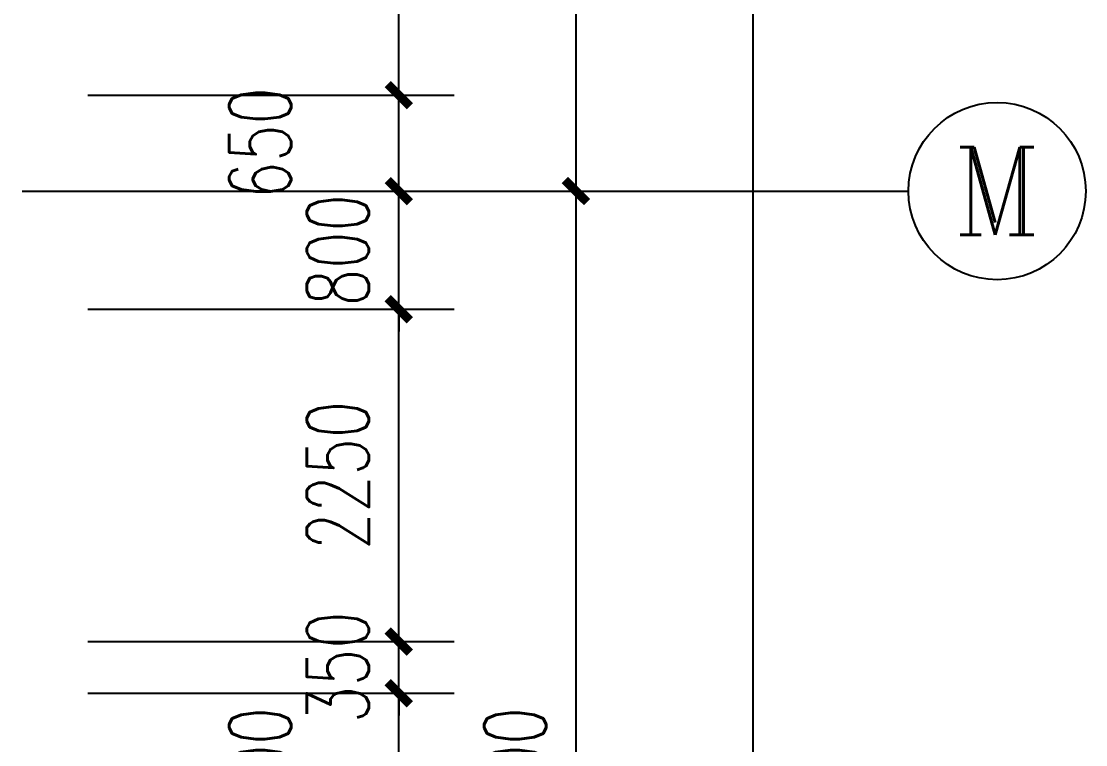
# Model space of a CAD drawing. Extents: x 0 to 2972856, y -1269770 to 0.
# Drawn here: x 2783851 to 2791056, y -1176695 to -1171796 of the extents above; entities that cross this region are included whole.
import ezdxf
from ezdxf.enums import TextEntityAlignment as Align

# ---------------------------------------------------------------- set-up
doc = ezdxf.new("R2010")
doc.units = 0
doc.header["$LTSCALE"] = 1000
doc.header["$PDSIZE"] = 50
doc.layers.add('1-建筑底图', color=8, linetype='Continuous')
doc.layers.add('AXIS_TEXT', color=7, linetype='Continuous')
doc.styles.add('_TCH_AXIS', font='COMPLEX', dxfattribs={"bigfont": 'GBCBIG'})
doc.styles.add('A_DIM_T3', font='SIMPLEX', dxfattribs={"width": 0.7, "bigfont": 'HZ'})
doc.styles.add('COMPLEX', font='COMPLEX')
doc.dimstyles.new('_TCH_ARCH&&150', dxfattribs={"dimtxt": 420, "dimasz": 150, "dimexe": 375, "dimexo": 450, "dimgap": 202.5, "dimtad": 1, "dimdec": 0, "dimzin": 0, "dimdsep": 46, "dimtxsty": 'A_DIM_T3', "dimblk": 'ARCHTICK', "dimcen": 0.09, "dimclrt": 7, "dimazin": 2, "dimtfac": 1, "dimtdec": 0, "dimtix": 1, "dimtmove": 2, "dimatfit": 3, "dimfxl": 150, "dimtolj": 1, "dimtzin": 0, "dimarcsym": 0})

# ---------------------------------------------------------------- blocks, each defined once
blk = doc.blocks.new('_ArchTick')
at = {"color": 0, "linetype": 'ByBlock', "const_width": 0.4}
blk.add_lwpolyline([(-0.5, -0.5), (0.5, 0.5)], dxfattribs=at)
blk = doc.blocks.new('*D1127')
at = {"layer": '1-建筑底图', "color": 0, "lineweight": -2, "transparency": 16777216}
for p, q in [((2169526.6, -1147375.4), (2174401.6, -1147375.4)), ((2174026.6, -1226975.4), (2174026.6, -1147375.4)), ((2169526.6, -1226975.4), (2174401.6, -1226975.4))]:
    blk.add_line(p, q, dxfattribs=at)
at = {"layer": 'Defpoints', "color": 0, "transparency": 16777216}
for p in [(2169076.6, -1147375.4), (2174026.6, -1147375.4), (2169076.6, -1226975.4)]:
    blk.add_point(p, dxfattribs=at)
at = {"layer": '1-建筑底图', "color": 0, "lineweight": -2, "transparency": 16777216, "xscale": 150, "yscale": 150, "zscale": 150}
for p, rotation in [((2174026.6, -1147375.4), 90), ((2174026.6, -1226975.4), 270)]:
    blk.add_blockref('_ArchTick', p, dxfattribs=dict(at, rotation=rotation))
at = {"layer": '1-建筑底图', "color": 7, "transparency": 16777216, "insert": (2173614.1, -1187175.4), "char_height": 420, "attachment_point": 5, "rotation": 90, "style": 'A_DIM_T3'}
blk.add_mtext('\\A1;79600', dxfattribs=at)
blk = doc.blocks.new('*D1137')
at = {"layer": '1-建筑底图', "color": 0, "lineweight": -2, "transparency": 16777216}
for p, q in [((2169526.6, -1167175.4), (2173201.6, -1167175.4)), ((2172826.6, -1175175.4), (2172826.6, -1167175.4)), ((2169526.6, -1175175.4), (2173201.6, -1175175.4))]:
    blk.add_line(p, q, dxfattribs=at)
at = {"layer": 'Defpoints', "color": 0, "transparency": 16777216}
for p in [(2169076.6, -1167175.4), (2172826.6, -1167175.4), (2169076.6, -1175175.4)]:
    blk.add_point(p, dxfattribs=at)
at = {"layer": '1-建筑底图', "color": 0, "lineweight": -2, "transparency": 16777216, "xscale": 150, "yscale": 150, "zscale": 150}
for p, rotation in [((2172826.6, -1167175.4), 90), ((2172826.6, -1175175.4), 270)]:
    blk.add_blockref('_ArchTick', p, dxfattribs=dict(at, rotation=rotation))
at = {"layer": '1-建筑底图', "color": 7, "transparency": 16777216, "insert": (2172414.1, -1171175.4), "char_height": 420, "attachment_point": 5, "rotation": 90, "style": 'A_DIM_T3'}
blk.add_mtext('\\A1;8000', dxfattribs=at)
blk = doc.blocks.new('*D1138')
at = {"layer": '1-建筑底图', "color": 0, "lineweight": -2, "transparency": 16777216}
for p, q in [((2169526.6, -1159475.4), (2173201.6, -1159475.4)), ((2172826.6, -1167175.4), (2172826.6, -1159475.4)), ((2169526.6, -1167175.4), (2173201.6, -1167175.4))]:
    blk.add_line(p, q, dxfattribs=at)
at = {"layer": 'Defpoints', "color": 0, "transparency": 16777216}
for p in [(2169076.6, -1159475.4), (2172826.6, -1159475.4), (2169076.6, -1167175.4)]:
    blk.add_point(p, dxfattribs=at)
at = {"layer": '1-建筑底图', "color": 0, "lineweight": -2, "transparency": 16777216, "xscale": 150, "yscale": 150, "zscale": 150}
for p, rotation in [((2172826.6, -1159475.4), 90), ((2172826.6, -1167175.4), 270)]:
    blk.add_blockref('_ArchTick', p, dxfattribs=dict(at, rotation=rotation))
at = {"layer": '1-建筑底图', "color": 7, "transparency": 16777216, "insert": (2172414.1, -1163325.4), "char_height": 420, "attachment_point": 5, "rotation": 90, "style": 'A_DIM_T3'}
blk.add_mtext('\\A1;7700', dxfattribs=at)
blk = doc.blocks.new('*D1410')
at = {"layer": '1-建筑底图', "color": 0, "lineweight": -2, "transparency": 16777216}
for p, q in [((2169521.6, -1170575.4), (2172001.6, -1170575.4)), ((2171626.6, -1171775.4), (2171626.6, -1170575.4)), ((2169521.6, -1171775.4), (2172001.6, -1171775.4))]:
    blk.add_line(p, q, dxfattribs=at)
at = {"layer": 'Defpoints', "color": 0, "transparency": 16777216}
for p in [(2169071.6, -1170575.4), (2171626.6, -1170575.4), (2169071.6, -1171775.4)]:
    blk.add_point(p, dxfattribs=at)
at = {"layer": '1-建筑底图', "color": 0, "lineweight": -2, "transparency": 16777216, "xscale": 150, "yscale": 150, "zscale": 150}
for p, rotation in [((2171626.6, -1170575.4), 90), ((2171626.6, -1171775.4), 270)]:
    blk.add_blockref('_ArchTick', p, dxfattribs=dict(at, rotation=rotation))
at = {"layer": '1-建筑底图', "color": 7, "transparency": 16777216, "insert": (2170689.1, -1171175.4), "char_height": 420, "attachment_point": 5, "rotation": 90, "style": 'A_DIM_T3'}
blk.add_mtext('\\A1;1200', dxfattribs=at)
blk = doc.blocks.new('*D1411')
at = {"layer": '1-建筑底图', "color": 0, "lineweight": -2, "transparency": 16777216}
for p, q in [((2171626.6, -1170225.4), (2171626.6, -1170075.4)), ((2169521.6, -1170225.4), (2172001.6, -1170225.4)), ((2171626.6, -1170575.4), (2171626.6, -1170225.4)), ((2169521.6, -1170575.4), (2172001.6, -1170575.4)), ((2171626.6, -1170575.4), (2171626.6, -1170725.4))]:
    blk.add_line(p, q, dxfattribs=at)
at = {"layer": 'Defpoints', "color": 0, "transparency": 16777216}
for p in [(2169071.6, -1170225.4), (2171626.6, -1170225.4), (2169071.6, -1170575.4)]:
    blk.add_point(p, dxfattribs=at)
at = {"layer": '1-建筑底图', "color": 0, "lineweight": -2, "transparency": 16777216, "xscale": 150, "yscale": 150, "zscale": 150}
for p, rotation in [((2171626.6, -1170225.4), 270), ((2171626.6, -1170575.4), 90)]:
    blk.add_blockref('_ArchTick', p, dxfattribs=dict(at, rotation=rotation))
at = {"layer": '1-建筑底图', "color": 7, "transparency": 16777216, "insert": (2171214.1, -1170400.4), "char_height": 420, "attachment_point": 5, "rotation": 90, "style": 'A_DIM_T3'}
blk.add_mtext('\\A1;350', dxfattribs=at)
blk = doc.blocks.new('*D1412')
at = {"layer": '1-建筑底图', "color": 0, "lineweight": -2, "transparency": 16777216}
for p, q in [((2169521.6, -1167975.4), (2172001.6, -1167975.4)), ((2171626.6, -1170225.4), (2171626.6, -1167975.4)), ((2169521.6, -1170225.4), (2172001.6, -1170225.4))]:
    blk.add_line(p, q, dxfattribs=at)
at = {"layer": 'Defpoints', "color": 0, "transparency": 16777216}
for p in [(2169071.6, -1167975.4), (2171626.6, -1167975.4), (2169071.6, -1170225.4)]:
    blk.add_point(p, dxfattribs=at)
at = {"layer": '1-建筑底图', "color": 0, "lineweight": -2, "transparency": 16777216, "xscale": 150, "yscale": 150, "zscale": 150}
for p, rotation in [((2171626.6, -1167975.4), 90), ((2171626.6, -1170225.4), 270)]:
    blk.add_blockref('_ArchTick', p, dxfattribs=dict(at, rotation=rotation))
at = {"layer": '1-建筑底图', "color": 7, "transparency": 16777216, "insert": (2171214.1, -1169100.4), "char_height": 420, "attachment_point": 5, "rotation": 90, "style": 'A_DIM_T3'}
blk.add_mtext('\\A1;2250', dxfattribs=at)
blk = doc.blocks.new('*D1413')
at = {"layer": '1-建筑底图', "color": 0, "lineweight": -2, "transparency": 16777216}
for p, q in [((2171626.6, -1167175.4), (2171626.6, -1167025.4)), ((2169521.6, -1167175.4), (2172001.6, -1167175.4)), ((2171626.6, -1167975.4), (2171626.6, -1167175.4)), ((2169521.6, -1167975.4), (2172001.6, -1167975.4)), ((2171626.6, -1167975.4), (2171626.6, -1168125.4))]:
    blk.add_line(p, q, dxfattribs=at)
at = {"layer": 'Defpoints', "color": 0, "transparency": 16777216}
for p in [(2169071.6, -1167175.4), (2171626.6, -1167175.4), (2169071.6, -1167975.4)]:
    blk.add_point(p, dxfattribs=at)
at = {"layer": '1-建筑底图', "color": 0, "lineweight": -2, "transparency": 16777216, "xscale": 150, "yscale": 150, "zscale": 150}
for p, rotation in [((2171626.6, -1167175.4), 270), ((2171626.6, -1167975.4), 90)]:
    blk.add_blockref('_ArchTick', p, dxfattribs=dict(at, rotation=rotation))
at = {"layer": '1-建筑底图', "color": 7, "transparency": 16777216, "insert": (2171214.1, -1167575.4), "char_height": 420, "attachment_point": 5, "rotation": 90, "style": 'A_DIM_T3'}
blk.add_mtext('\\A1;800', dxfattribs=at)
blk = doc.blocks.new('*D1414')
at = {"layer": '1-建筑底图', "color": 0, "lineweight": -2, "transparency": 16777216}
for p, q in [((2169521.6, -1166525.4), (2172001.6, -1166525.4)), ((2171626.6, -1167175.4), (2171626.6, -1166525.4)), ((2169521.6, -1167175.4), (2172001.6, -1167175.4))]:
    blk.add_line(p, q, dxfattribs=at)
at = {"layer": 'Defpoints', "color": 0, "transparency": 16777216}
for p in [(2169071.6, -1166525.4), (2171626.6, -1166525.4), (2169071.6, -1167175.4)]:
    blk.add_point(p, dxfattribs=at)
at = {"layer": '1-建筑底图', "color": 0, "lineweight": -2, "transparency": 16777216, "xscale": 150, "yscale": 150, "zscale": 150}
for p, rotation in [((2171626.6, -1166525.4), 90), ((2171626.6, -1167175.4), 270)]:
    blk.add_blockref('_ArchTick', p, dxfattribs=dict(at, rotation=rotation))
at = {"layer": '1-建筑底图', "color": 7, "transparency": 16777216, "insert": (2170689.1, -1166850.4), "char_height": 420, "attachment_point": 5, "rotation": 90, "style": 'A_DIM_T3'}
blk.add_mtext('\\A1;650', dxfattribs=at)
blk = doc.blocks.new('*D1415')
at = {"layer": '1-建筑底图', "color": 0, "lineweight": -2, "transparency": 16777216}
for p, q in [((2169521.6, -1164275.4), (2172001.6, -1164275.4)), ((2171626.6, -1166525.4), (2171626.6, -1164275.4)), ((2169521.6, -1166525.4), (2172001.6, -1166525.4))]:
    blk.add_line(p, q, dxfattribs=at)
at = {"layer": 'Defpoints', "color": 0, "transparency": 16777216}
for p in [(2169071.6, -1164275.4), (2171626.6, -1164275.4), (2169071.6, -1166525.4)]:
    blk.add_point(p, dxfattribs=at)
at = {"layer": '1-建筑底图', "color": 0, "lineweight": -2, "transparency": 16777216, "xscale": 150, "yscale": 150, "zscale": 150}
for p, rotation in [((2171626.6, -1164275.4), 90), ((2171626.6, -1166525.4), 270)]:
    blk.add_blockref('_ArchTick', p, dxfattribs=dict(at, rotation=rotation))
at = {"layer": '1-建筑底图', "color": 7, "transparency": 16777216, "insert": (2171214.1, -1165400.4), "char_height": 420, "attachment_point": 5, "rotation": 90, "style": 'A_DIM_T3'}
blk.add_mtext('\\A1;2250', dxfattribs=at)
blk = doc.blocks.new('*D1434')
at = {"layer": '1-建筑底图', "color": 0, "lineweight": -2, "transparency": 16777216}
for p, q in [((2169526.6, -1147375.4), (2174401.6, -1147375.4)), ((2174026.6, -1226975.4), (2174026.6, -1147375.4)), ((2169526.6, -1226975.4), (2174401.6, -1226975.4))]:
    blk.add_line(p, q, dxfattribs=at)
at = {"layer": 'Defpoints', "color": 0, "transparency": 16777216}
for p in [(2169076.6, -1147375.4), (2174026.6, -1147375.4), (2169076.6, -1226975.4)]:
    blk.add_point(p, dxfattribs=at)
at = {"layer": '1-建筑底图', "color": 0, "lineweight": -2, "transparency": 16777216, "xscale": 150, "yscale": 150, "zscale": 150}
for p, rotation in [((2174026.6, -1147375.4), 90), ((2174026.6, -1226975.4), 270)]:
    blk.add_blockref('_ArchTick', p, dxfattribs=dict(at, rotation=rotation))
at = {"layer": '1-建筑底图', "color": 7, "transparency": 16777216, "insert": (2173614.1, -1187175.4), "char_height": 420, "attachment_point": 5, "rotation": 90, "style": 'A_DIM_T3'}
blk.add_mtext('\\A1;79600', dxfattribs=at)
blk = doc.blocks.new('*D1444')
at = {"layer": '1-建筑底图', "color": 0, "lineweight": -2, "transparency": 16777216}
for p, q in [((2169526.6, -1167175.4), (2173201.6, -1167175.4)), ((2172826.6, -1175175.4), (2172826.6, -1167175.4)), ((2169526.6, -1175175.4), (2173201.6, -1175175.4))]:
    blk.add_line(p, q, dxfattribs=at)
at = {"layer": 'Defpoints', "color": 0, "transparency": 16777216}
for p in [(2169076.6, -1167175.4), (2172826.6, -1167175.4), (2169076.6, -1175175.4)]:
    blk.add_point(p, dxfattribs=at)
at = {"layer": '1-建筑底图', "color": 0, "lineweight": -2, "transparency": 16777216, "xscale": 150, "yscale": 150, "zscale": 150}
for p, rotation in [((2172826.6, -1167175.4), 90), ((2172826.6, -1175175.4), 270)]:
    blk.add_blockref('_ArchTick', p, dxfattribs=dict(at, rotation=rotation))
at = {"layer": '1-建筑底图', "color": 7, "transparency": 16777216, "insert": (2172414.1, -1171175.4), "char_height": 420, "attachment_point": 5, "rotation": 90, "style": 'A_DIM_T3'}
blk.add_mtext('\\A1;8000', dxfattribs=at)
blk = doc.blocks.new('*D1445')
at = {"layer": '1-建筑底图', "color": 0, "lineweight": -2, "transparency": 16777216}
for p, q in [((2169526.6, -1159475.4), (2173201.6, -1159475.4)), ((2172826.6, -1167175.4), (2172826.6, -1159475.4)), ((2169526.6, -1167175.4), (2173201.6, -1167175.4))]:
    blk.add_line(p, q, dxfattribs=at)
at = {"layer": 'Defpoints', "color": 0, "transparency": 16777216}
for p in [(2169076.6, -1159475.4), (2172826.6, -1159475.4), (2169076.6, -1167175.4)]:
    blk.add_point(p, dxfattribs=at)
at = {"layer": '1-建筑底图', "color": 0, "lineweight": -2, "transparency": 16777216, "xscale": 150, "yscale": 150, "zscale": 150}
for p, rotation in [((2172826.6, -1159475.4), 90), ((2172826.6, -1167175.4), 270)]:
    blk.add_blockref('_ArchTick', p, dxfattribs=dict(at, rotation=rotation))
at = {"layer": '1-建筑底图', "color": 7, "transparency": 16777216, "insert": (2172414.1, -1163325.4), "char_height": 420, "attachment_point": 5, "rotation": 90, "style": 'A_DIM_T3'}
blk.add_mtext('\\A1;7700', dxfattribs=at)
blk = doc.blocks.new('*D1717')
at = {"layer": '1-建筑底图', "color": 0, "lineweight": -2, "transparency": 16777216}
for p, q in [((2169521.6, -1170575.4), (2172001.6, -1170575.4)), ((2171626.6, -1171775.4), (2171626.6, -1170575.4)), ((2169521.6, -1171775.4), (2172001.6, -1171775.4))]:
    blk.add_line(p, q, dxfattribs=at)
at = {"layer": 'Defpoints', "color": 0, "transparency": 16777216}
for p in [(2169071.6, -1170575.4), (2171626.6, -1170575.4), (2169071.6, -1171775.4)]:
    blk.add_point(p, dxfattribs=at)
at = {"layer": '1-建筑底图', "color": 0, "lineweight": -2, "transparency": 16777216, "xscale": 150, "yscale": 150, "zscale": 150}
for p, rotation in [((2171626.6, -1170575.4), 90), ((2171626.6, -1171775.4), 270)]:
    blk.add_blockref('_ArchTick', p, dxfattribs=dict(at, rotation=rotation))
at = {"layer": '1-建筑底图', "color": 7, "transparency": 16777216, "insert": (2170689.1, -1171175.4), "char_height": 420, "attachment_point": 5, "rotation": 90, "style": 'A_DIM_T3'}
blk.add_mtext('\\A1;1200', dxfattribs=at)
blk = doc.blocks.new('*D1718')
at = {"layer": '1-建筑底图', "color": 0, "lineweight": -2, "transparency": 16777216}
for p, q in [((2171626.6, -1170225.4), (2171626.6, -1170075.4)), ((2169521.6, -1170225.4), (2172001.6, -1170225.4)), ((2171626.6, -1170575.4), (2171626.6, -1170225.4)), ((2169521.6, -1170575.4), (2172001.6, -1170575.4)), ((2171626.6, -1170575.4), (2171626.6, -1170725.4))]:
    blk.add_line(p, q, dxfattribs=at)
at = {"layer": 'Defpoints', "color": 0, "transparency": 16777216}
for p in [(2169071.6, -1170225.4), (2171626.6, -1170225.4), (2169071.6, -1170575.4)]:
    blk.add_point(p, dxfattribs=at)
at = {"layer": '1-建筑底图', "color": 0, "lineweight": -2, "transparency": 16777216, "xscale": 150, "yscale": 150, "zscale": 150}
for p, rotation in [((2171626.6, -1170225.4), 270), ((2171626.6, -1170575.4), 90)]:
    blk.add_blockref('_ArchTick', p, dxfattribs=dict(at, rotation=rotation))
at = {"layer": '1-建筑底图', "color": 7, "transparency": 16777216, "insert": (2171214.1, -1170400.4), "char_height": 420, "attachment_point": 5, "rotation": 90, "style": 'A_DIM_T3'}
blk.add_mtext('\\A1;350', dxfattribs=at)
blk = doc.blocks.new('*D1719')
at = {"layer": '1-建筑底图', "color": 0, "lineweight": -2, "transparency": 16777216}
for p, q in [((2169521.6, -1167975.4), (2172001.6, -1167975.4)), ((2171626.6, -1170225.4), (2171626.6, -1167975.4)), ((2169521.6, -1170225.4), (2172001.6, -1170225.4))]:
    blk.add_line(p, q, dxfattribs=at)
at = {"layer": 'Defpoints', "color": 0, "transparency": 16777216}
for p in [(2169071.6, -1167975.4), (2171626.6, -1167975.4), (2169071.6, -1170225.4)]:
    blk.add_point(p, dxfattribs=at)
at = {"layer": '1-建筑底图', "color": 0, "lineweight": -2, "transparency": 16777216, "xscale": 150, "yscale": 150, "zscale": 150}
for p, rotation in [((2171626.6, -1167975.4), 90), ((2171626.6, -1170225.4), 270)]:
    blk.add_blockref('_ArchTick', p, dxfattribs=dict(at, rotation=rotation))
at = {"layer": '1-建筑底图', "color": 7, "transparency": 16777216, "insert": (2171214.1, -1169100.4), "char_height": 420, "attachment_point": 5, "rotation": 90, "style": 'A_DIM_T3'}
blk.add_mtext('\\A1;2250', dxfattribs=at)
blk = doc.blocks.new('*D1720')
at = {"layer": '1-建筑底图', "color": 0, "lineweight": -2, "transparency": 16777216}
for p, q in [((2171626.6, -1167175.4), (2171626.6, -1167025.4)), ((2169521.6, -1167175.4), (2172001.6, -1167175.4)), ((2171626.6, -1167975.4), (2171626.6, -1167175.4)), ((2169521.6, -1167975.4), (2172001.6, -1167975.4)), ((2171626.6, -1167975.4), (2171626.6, -1168125.4))]:
    blk.add_line(p, q, dxfattribs=at)
at = {"layer": 'Defpoints', "color": 0, "transparency": 16777216}
for p in [(2169071.6, -1167175.4), (2171626.6, -1167175.4), (2169071.6, -1167975.4)]:
    blk.add_point(p, dxfattribs=at)
at = {"layer": '1-建筑底图', "color": 0, "lineweight": -2, "transparency": 16777216, "xscale": 150, "yscale": 150, "zscale": 150}
for p, rotation in [((2171626.6, -1167175.4), 270), ((2171626.6, -1167975.4), 90)]:
    blk.add_blockref('_ArchTick', p, dxfattribs=dict(at, rotation=rotation))
at = {"layer": '1-建筑底图', "color": 7, "transparency": 16777216, "insert": (2171214.1, -1167575.4), "char_height": 420, "attachment_point": 5, "rotation": 90, "style": 'A_DIM_T3'}
blk.add_mtext('\\A1;800', dxfattribs=at)
blk = doc.blocks.new('*D1721')
at = {"layer": '1-建筑底图', "color": 0, "lineweight": -2, "transparency": 16777216}
for p, q in [((2169521.6, -1166525.4), (2172001.6, -1166525.4)), ((2171626.6, -1167175.4), (2171626.6, -1166525.4)), ((2169521.6, -1167175.4), (2172001.6, -1167175.4))]:
    blk.add_line(p, q, dxfattribs=at)
at = {"layer": 'Defpoints', "color": 0, "transparency": 16777216}
for p in [(2169071.6, -1166525.4), (2171626.6, -1166525.4), (2169071.6, -1167175.4)]:
    blk.add_point(p, dxfattribs=at)
at = {"layer": '1-建筑底图', "color": 0, "lineweight": -2, "transparency": 16777216, "xscale": 150, "yscale": 150, "zscale": 150}
for p, rotation in [((2171626.6, -1166525.4), 90), ((2171626.6, -1167175.4), 270)]:
    blk.add_blockref('_ArchTick', p, dxfattribs=dict(at, rotation=rotation))
at = {"layer": '1-建筑底图', "color": 7, "transparency": 16777216, "insert": (2170689.1, -1166850.4), "char_height": 420, "attachment_point": 5, "rotation": 90, "style": 'A_DIM_T3'}
blk.add_mtext('\\A1;650', dxfattribs=at)
blk = doc.blocks.new('*D1722')
at = {"layer": '1-建筑底图', "color": 0, "lineweight": -2, "transparency": 16777216}
for p, q in [((2169521.6, -1164275.4), (2172001.6, -1164275.4)), ((2171626.6, -1166525.4), (2171626.6, -1164275.4)), ((2169521.6, -1166525.4), (2172001.6, -1166525.4))]:
    blk.add_line(p, q, dxfattribs=at)
at = {"layer": 'Defpoints', "color": 0, "transparency": 16777216}
for p in [(2169071.6, -1164275.4), (2171626.6, -1164275.4), (2169071.6, -1166525.4)]:
    blk.add_point(p, dxfattribs=at)
at = {"layer": '1-建筑底图', "color": 0, "lineweight": -2, "transparency": 16777216, "xscale": 150, "yscale": 150, "zscale": 150}
for p, rotation in [((2171626.6, -1164275.4), 90), ((2171626.6, -1166525.4), 270)]:
    blk.add_blockref('_ArchTick', p, dxfattribs=dict(at, rotation=rotation))
at = {"layer": '1-建筑底图', "color": 7, "transparency": 16777216, "insert": (2171214.1, -1165400.4), "char_height": 420, "attachment_point": 5, "rotation": 90, "style": 'A_DIM_T3'}
blk.add_mtext('\\A1;2250', dxfattribs=at)
blk = doc.blocks.new('_AXISO')
blk.add_circle((0, 0), 0.5)
at = {"layer": 'AXIS_TEXT', "style": 'COMPLEX', "width": 1.041667}
blk.add_attdef('A', text='', height=0.56, dxfattribs=at).set_placement((-0.25, -0.28), (0.25, -0.28), align=Align.FIT)
blk = doc.blocks.new('*D1741')
at = {"layer": '1-建筑底图', "color": 0, "lineweight": -2, "transparency": 16777216}
for p, q in [((2169526.6, -1147375.4), (2174401.6, -1147375.4)), ((2174026.6, -1226975.4), (2174026.6, -1147375.4)), ((2169526.6, -1226975.4), (2174401.6, -1226975.4))]:
    blk.add_line(p, q, dxfattribs=at)
at = {"layer": 'Defpoints', "color": 0, "transparency": 16777216}
for p in [(2169076.6, -1147375.4), (2174026.6, -1147375.4), (2169076.6, -1226975.4)]:
    blk.add_point(p, dxfattribs=at)
at = {"layer": '1-建筑底图', "color": 0, "lineweight": -2, "transparency": 16777216, "xscale": 150, "yscale": 150, "zscale": 150}
for p, rotation in [((2174026.6, -1147375.4), 90), ((2174026.6, -1226975.4), 270)]:
    blk.add_blockref('_ArchTick', p, dxfattribs=dict(at, rotation=rotation))
at = {"layer": '1-建筑底图', "color": 7, "transparency": 16777216, "insert": (2173614.1, -1187175.4), "char_height": 420, "attachment_point": 5, "rotation": 90, "style": 'A_DIM_T3'}
blk.add_mtext('\\A1;79600', dxfattribs=at)
blk = doc.blocks.new('*D1751')
at = {"layer": '1-建筑底图', "color": 0, "lineweight": -2, "transparency": 16777216}
for p, q in [((2169526.6, -1167175.4), (2173201.6, -1167175.4)), ((2172826.6, -1175175.4), (2172826.6, -1167175.4)), ((2169526.6, -1175175.4), (2173201.6, -1175175.4))]:
    blk.add_line(p, q, dxfattribs=at)
at = {"layer": 'Defpoints', "color": 0, "transparency": 16777216}
for p in [(2169076.6, -1167175.4), (2172826.6, -1167175.4), (2169076.6, -1175175.4)]:
    blk.add_point(p, dxfattribs=at)
at = {"layer": '1-建筑底图', "color": 0, "lineweight": -2, "transparency": 16777216, "xscale": 150, "yscale": 150, "zscale": 150}
for p, rotation in [((2172826.6, -1167175.4), 90), ((2172826.6, -1175175.4), 270)]:
    blk.add_blockref('_ArchTick', p, dxfattribs=dict(at, rotation=rotation))
at = {"layer": '1-建筑底图', "color": 7, "transparency": 16777216, "insert": (2172414.1, -1171175.4), "char_height": 420, "attachment_point": 5, "rotation": 90, "style": 'A_DIM_T3'}
blk.add_mtext('\\A1;8000', dxfattribs=at)
blk = doc.blocks.new('*D1752')
at = {"layer": '1-建筑底图', "color": 0, "lineweight": -2, "transparency": 16777216}
for p, q in [((2169526.6, -1159475.4), (2173201.6, -1159475.4)), ((2172826.6, -1167175.4), (2172826.6, -1159475.4)), ((2169526.6, -1167175.4), (2173201.6, -1167175.4))]:
    blk.add_line(p, q, dxfattribs=at)
at = {"layer": 'Defpoints', "color": 0, "transparency": 16777216}
for p in [(2169076.6, -1159475.4), (2172826.6, -1159475.4), (2169076.6, -1167175.4)]:
    blk.add_point(p, dxfattribs=at)
at = {"layer": '1-建筑底图', "color": 0, "lineweight": -2, "transparency": 16777216, "xscale": 150, "yscale": 150, "zscale": 150}
for p, rotation in [((2172826.6, -1159475.4), 90), ((2172826.6, -1167175.4), 270)]:
    blk.add_blockref('_ArchTick', p, dxfattribs=dict(at, rotation=rotation))
at = {"layer": '1-建筑底图', "color": 7, "transparency": 16777216, "insert": (2172414.1, -1163325.4), "char_height": 420, "attachment_point": 5, "rotation": 90, "style": 'A_DIM_T3'}
blk.add_mtext('\\A1;7700', dxfattribs=at)
blk = doc.blocks.new('*D2024')
at = {"layer": '1-建筑底图', "color": 0, "lineweight": -2, "transparency": 16777216}
for p, q in [((2169521.6, -1170575.4), (2172001.6, -1170575.4)), ((2171626.6, -1171775.4), (2171626.6, -1170575.4)), ((2169521.6, -1171775.4), (2172001.6, -1171775.4))]:
    blk.add_line(p, q, dxfattribs=at)
at = {"layer": 'Defpoints', "color": 0, "transparency": 16777216}
for p in [(2169071.6, -1170575.4), (2171626.6, -1170575.4), (2169071.6, -1171775.4)]:
    blk.add_point(p, dxfattribs=at)
at = {"layer": '1-建筑底图', "color": 0, "lineweight": -2, "transparency": 16777216, "xscale": 150, "yscale": 150, "zscale": 150}
for p, rotation in [((2171626.6, -1170575.4), 90), ((2171626.6, -1171775.4), 270)]:
    blk.add_blockref('_ArchTick', p, dxfattribs=dict(at, rotation=rotation))
at = {"layer": '1-建筑底图', "color": 7, "transparency": 16777216, "insert": (2170689.1, -1171175.4), "char_height": 420, "attachment_point": 5, "rotation": 90, "style": 'A_DIM_T3'}
blk.add_mtext('\\A1;1200', dxfattribs=at)
blk = doc.blocks.new('*D2025')
at = {"layer": '1-建筑底图', "color": 0, "lineweight": -2, "transparency": 16777216}
for p, q in [((2171626.6, -1170225.4), (2171626.6, -1170075.4)), ((2169521.6, -1170225.4), (2172001.6, -1170225.4)), ((2171626.6, -1170575.4), (2171626.6, -1170225.4)), ((2169521.6, -1170575.4), (2172001.6, -1170575.4)), ((2171626.6, -1170575.4), (2171626.6, -1170725.4))]:
    blk.add_line(p, q, dxfattribs=at)
at = {"layer": 'Defpoints', "color": 0, "transparency": 16777216}
for p in [(2169071.6, -1170225.4), (2171626.6, -1170225.4), (2169071.6, -1170575.4)]:
    blk.add_point(p, dxfattribs=at)
at = {"layer": '1-建筑底图', "color": 0, "lineweight": -2, "transparency": 16777216, "xscale": 150, "yscale": 150, "zscale": 150}
for p, rotation in [((2171626.6, -1170225.4), 270), ((2171626.6, -1170575.4), 90)]:
    blk.add_blockref('_ArchTick', p, dxfattribs=dict(at, rotation=rotation))
at = {"layer": '1-建筑底图', "color": 7, "transparency": 16777216, "insert": (2171214.1, -1170400.4), "char_height": 420, "attachment_point": 5, "rotation": 90, "style": 'A_DIM_T3'}
blk.add_mtext('\\A1;350', dxfattribs=at)
blk = doc.blocks.new('*D2026')
at = {"layer": '1-建筑底图', "color": 0, "lineweight": -2, "transparency": 16777216}
for p, q in [((2169521.6, -1167975.4), (2172001.6, -1167975.4)), ((2171626.6, -1170225.4), (2171626.6, -1167975.4)), ((2169521.6, -1170225.4), (2172001.6, -1170225.4))]:
    blk.add_line(p, q, dxfattribs=at)
at = {"layer": 'Defpoints', "color": 0, "transparency": 16777216}
for p in [(2169071.6, -1167975.4), (2171626.6, -1167975.4), (2169071.6, -1170225.4)]:
    blk.add_point(p, dxfattribs=at)
at = {"layer": '1-建筑底图', "color": 0, "lineweight": -2, "transparency": 16777216, "xscale": 150, "yscale": 150, "zscale": 150}
for p, rotation in [((2171626.6, -1167975.4), 90), ((2171626.6, -1170225.4), 270)]:
    blk.add_blockref('_ArchTick', p, dxfattribs=dict(at, rotation=rotation))
at = {"layer": '1-建筑底图', "color": 7, "transparency": 16777216, "insert": (2171214.1, -1169100.4), "char_height": 420, "attachment_point": 5, "rotation": 90, "style": 'A_DIM_T3'}
blk.add_mtext('\\A1;2250', dxfattribs=at)
blk = doc.blocks.new('*D2027')
at = {"layer": '1-建筑底图', "color": 0, "lineweight": -2, "transparency": 16777216}
for p, q in [((2171626.6, -1167175.4), (2171626.6, -1167025.4)), ((2169521.6, -1167175.4), (2172001.6, -1167175.4)), ((2171626.6, -1167975.4), (2171626.6, -1167175.4)), ((2169521.6, -1167975.4), (2172001.6, -1167975.4)), ((2171626.6, -1167975.4), (2171626.6, -1168125.4))]:
    blk.add_line(p, q, dxfattribs=at)
at = {"layer": 'Defpoints', "color": 0, "transparency": 16777216}
for p in [(2169071.6, -1167175.4), (2171626.6, -1167175.4), (2169071.6, -1167975.4)]:
    blk.add_point(p, dxfattribs=at)
at = {"layer": '1-建筑底图', "color": 0, "lineweight": -2, "transparency": 16777216, "xscale": 150, "yscale": 150, "zscale": 150}
for p, rotation in [((2171626.6, -1167175.4), 270), ((2171626.6, -1167975.4), 90)]:
    blk.add_blockref('_ArchTick', p, dxfattribs=dict(at, rotation=rotation))
at = {"layer": '1-建筑底图', "color": 7, "transparency": 16777216, "insert": (2171214.1, -1167575.4), "char_height": 420, "attachment_point": 5, "rotation": 90, "style": 'A_DIM_T3'}
blk.add_mtext('\\A1;800', dxfattribs=at)
blk = doc.blocks.new('*D2028')
at = {"layer": '1-建筑底图', "color": 0, "lineweight": -2, "transparency": 16777216}
for p, q in [((2169521.6, -1166525.4), (2172001.6, -1166525.4)), ((2171626.6, -1167175.4), (2171626.6, -1166525.4)), ((2169521.6, -1167175.4), (2172001.6, -1167175.4))]:
    blk.add_line(p, q, dxfattribs=at)
at = {"layer": 'Defpoints', "color": 0, "transparency": 16777216}
for p in [(2169071.6, -1166525.4), (2171626.6, -1166525.4), (2169071.6, -1167175.4)]:
    blk.add_point(p, dxfattribs=at)
at = {"layer": '1-建筑底图', "color": 0, "lineweight": -2, "transparency": 16777216, "xscale": 150, "yscale": 150, "zscale": 150}
for p, rotation in [((2171626.6, -1166525.4), 90), ((2171626.6, -1167175.4), 270)]:
    blk.add_blockref('_ArchTick', p, dxfattribs=dict(at, rotation=rotation))
at = {"layer": '1-建筑底图', "color": 7, "transparency": 16777216, "insert": (2170689.1, -1166850.4), "char_height": 420, "attachment_point": 5, "rotation": 90, "style": 'A_DIM_T3'}
blk.add_mtext('\\A1;650', dxfattribs=at)
blk = doc.blocks.new('*D2029')
at = {"layer": '1-建筑底图', "color": 0, "lineweight": -2, "transparency": 16777216}
for p, q in [((2169521.6, -1164275.4), (2172001.6, -1164275.4)), ((2171626.6, -1166525.4), (2171626.6, -1164275.4)), ((2169521.6, -1166525.4), (2172001.6, -1166525.4))]:
    blk.add_line(p, q, dxfattribs=at)
at = {"layer": 'Defpoints', "color": 0, "transparency": 16777216}
for p in [(2169071.6, -1164275.4), (2171626.6, -1164275.4), (2169071.6, -1166525.4)]:
    blk.add_point(p, dxfattribs=at)
at = {"layer": '1-建筑底图', "color": 0, "lineweight": -2, "transparency": 16777216, "xscale": 150, "yscale": 150, "zscale": 150}
for p, rotation in [((2171626.6, -1164275.4), 90), ((2171626.6, -1166525.4), 270)]:
    blk.add_blockref('_ArchTick', p, dxfattribs=dict(at, rotation=rotation))
at = {"layer": '1-建筑底图', "color": 7, "transparency": 16777216, "insert": (2171214.1, -1165400.4), "char_height": 420, "attachment_point": 5, "rotation": 90, "style": 'A_DIM_T3'}
blk.add_mtext('\\A1;2250', dxfattribs=at)
blk = doc.blocks.new('1-三层建筑底图')
at = {"layer": '1-建筑底图'}
blk.add_line((108400, 57600), (114400, 57600), dxfattribs=at)
ref = blk.add_blockref('_AXISO', (115000, 57600), dxfattribs=dict(at, xscale=1200, yscale=1200, zscale=1200))
ref.add_attrib('A', 'M', dxfattribs={"layer": 'AXIS_TEXT', "height": 594, "style": '_TCH_AXIS'}).set_placement((114703, 57303), (115297, 57303), align=Align.FIT)
for p1, p2, distance, picture, middle in [((108400, -2200), (108400, 77400), -4950, '*D1127', (112937.5, 37600)), ((108400, -2200), (108400, 77400), -4950, '*D1434', (112937.5, 37600)), ((108400, -2200), (108400, 77400), -4950, '*D1741', (112937.5, 37600)), ((108400, 57600), (108400, 65300), -3750, '*D1138', (111737.5, 61450)), ((108400, 57600), (108400, 65300), -3750, '*D1445', (111737.5, 61450)), ((108400, 57600), (108400, 65300), -3750, '*D1752', (111737.5, 61450)), ((108395, 58250), (108395, 60500), -2555, '*D1415', (110537.5, 59375)), ((108395, 58250), (108395, 60500), -2555, '*D1722', (110537.5, 59375)), ((108395, 58250), (108395, 60500), -2555, '*D2029', (110537.5, 59375)), ((108395, 56800), (108395, 57600), -2555, '*D1413', (110537.5, 57200)), ((108395, 56800), (108395, 57600), -2555, '*D1720', (110537.5, 57200)), ((108395, 56800), (108395, 57600), -2555, '*D2027', (110537.5, 57200)), ((108400, 49600), (108400, 57600), -3750, '*D1137', (111737.5, 53600)), ((108400, 49600), (108400, 57600), -3750, '*D1444', (111737.5, 53600)), ((108400, 49600), (108400, 57600), -3750, '*D1751', (111737.5, 53600)), ((108395, 54550), (108395, 56800), -2555, '*D1412', (110537.5, 55675)), ((108395, 54550), (108395, 56800), -2555, '*D1719', (110537.5, 55675)), ((108395, 54550), (108395, 56800), -2555, '*D2026', (110537.5, 55675)), ((108395, 54200), (108395, 54550), -2555, '*D1411', (110537.5, 54375)), ((108395, 54200), (108395, 54550), -2555, '*D1718', (110537.5, 54375)), ((108395, 54200), (108395, 54550), -2555, '*D2025', (110537.5, 54375))]:
    dim = blk.add_aligned_dim(p1=p1, p2=p2, distance=distance, dimstyle='_TCH_ARCH&&150', dxfattribs=at)
    dim.commit()
    dim.dimension.update_dxf_attribs({"geometry": picture, "text_midpoint": middle, "insert": (-2060676.6, 1224775.4)})
for base, p1, p2, picture, middle in [((110950, 58250), (108395, 57600), (108395, 58250), '*D1414', (110012.5, 57925)), ((110950, 58250), (108395, 57600), (108395, 58250), '*D1721', (110012.5, 57925)), ((110950, 58250), (108395, 57600), (108395, 58250), '*D2028', (110012.5, 57925)), ((110950, 54200), (108395, 53000), (108395, 54200), '*D1410', (110012.5, 53600)), ((110950, 54200), (108395, 53000), (108395, 54200), '*D1717', (110012.5, 53600)), ((110950, 54200), (108395, 53000), (108395, 54200), '*D2024', (110012.5, 53600))]:
    dim = blk.add_linear_dim(base=base, p1=p1, p2=p2, angle=90, dimstyle='_TCH_ARCH&&150', dxfattribs=at)
    dim.commit()
    dim.dimension.update_dxf_attribs({"geometry": picture, "text_midpoint": middle, "dimtype": 129, "insert": (-2060676.6, 1224775.4)})

msp = doc.modelspace()

# ---------------------------------------------------------------- block references
at = {"layer": '1-建筑底图', "linetype": 'ByBlock'}
msp.add_blockref('1-三层建筑底图', (2675455.9, -1230545.9), dxfattribs=at)

doc.saveas('drawing.dxf')
